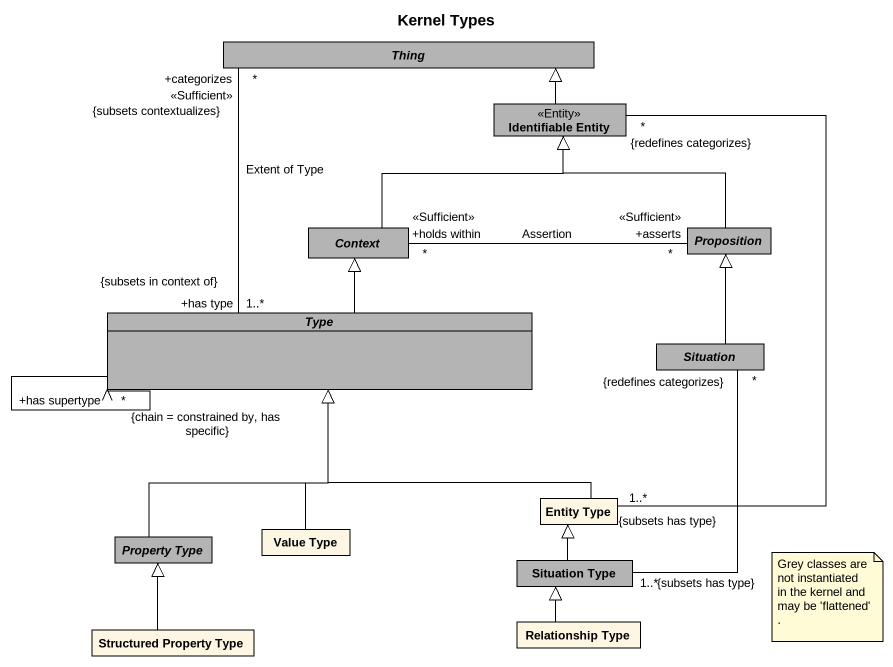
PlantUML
@startuml
title Kernel Types
hide circle
hide empty members
abstract class Thing #B4B4B4
class "Identifiable Entity" as Identifiable_Entity <<Entity>> #B4B4B4
abstract class Context #B4B4B4
abstract class Proposition #B4B4B4
abstract class Type #B4B4B4
abstract class Situation #B4B4B4
class "Entity Type" as Entity_Type
abstract class "Property Type" as Property_Type #B4B4B4
class "Value Type" as Value_Type
class "Situation Type" as Situation_Type #B4B4B4
class "Structured Property Type" as Structured_Property_Type
class "Relationship Type" as Relationship_Type
Identifiable_Entity -left-|> Thing
Context -up-|> Identifiable_Entity
Context "+holds within\n<<Sufficient>>\n*" -right- "+asserts\n<<Sufficient>>\n*" Proposition : Assertion
Proposition -up-|> Identifiable_Entity
Type "+has type\n1..*\n{subsets in context of}" -up- "+categorizes\n<<Sufficient>>\n*\n{subsets contextualizes}" Thing : Extent of Type
Type -up-|> Context
Type --> "+has supertype\n*\n{chain = constrained by, has specific}" Type
Situation -up-|> Proposition
Entity_Type "1..*\n{subsets has type}" -up- "*\n{redefines categorizes}" Identifiable_Entity
Entity_Type -up-|> Type
Property_Type -up-|> Type
Value_Type -up-|> Type
Situation_Type "1..*\n{subsets has type}" -up- "*\n{redefines categorizes}" Situation
Situation_Type -up-|> Entity_Type
Structured_Property_Type -up-|> Property_Type
Relationship_Type -up-|> Situation_Type
note as N1
  Grey classes are not instantiated in the kernel and may be 'flattened' .
end note
@enduml
